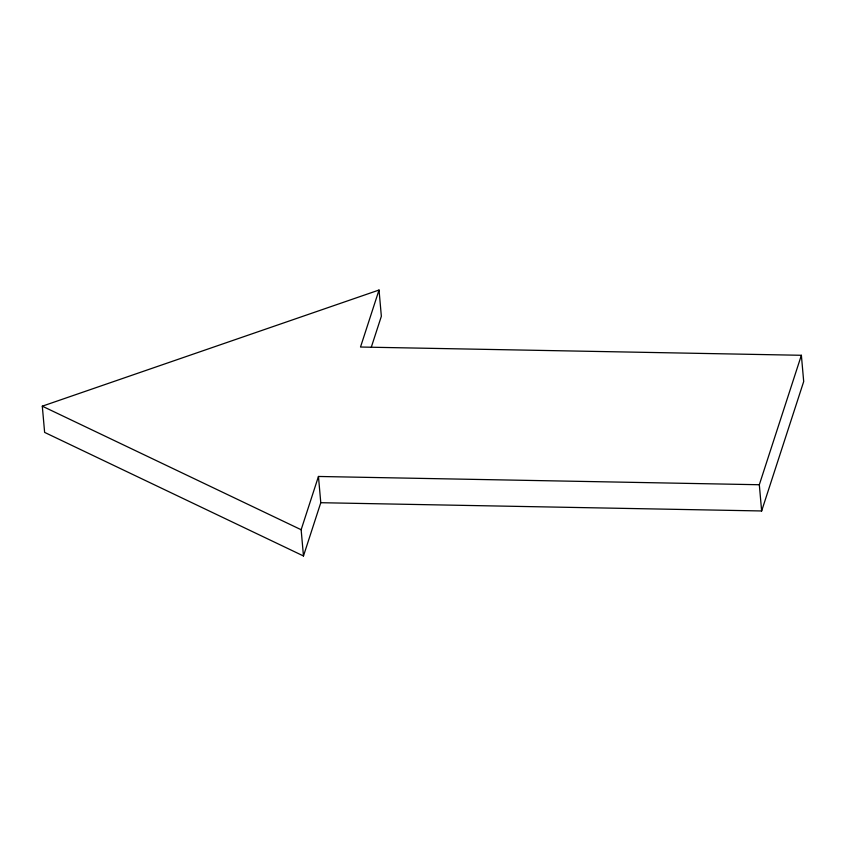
<?xml version="1.0" encoding="UTF-8"?>
<svg xmlns="http://www.w3.org/2000/svg" width="846" height="846" viewBox="0 0 846 846"><rect width="100%" height="100%" fill="white"/><g stroke="black" fill="none" stroke-linecap="round" stroke-linejoin="round"><path stroke-width="1.27" d="M303.471 555.97L301.144 529.733L318.456 476.467L759.317 484.737L801.374 355.288L360.512 347.029L379.029 290.03L42.3 406.175L44.627 432.401L303.471 555.97L320.782 502.704L318.456 476.467M371.288 347.241L381.356 316.267L379.029 290.03M320.782 502.704L761.643 510.963L803.7 381.525L801.374 355.288M42.3 406.175L301.144 529.733M759.317 484.737L761.643 510.963"/></g></svg>
